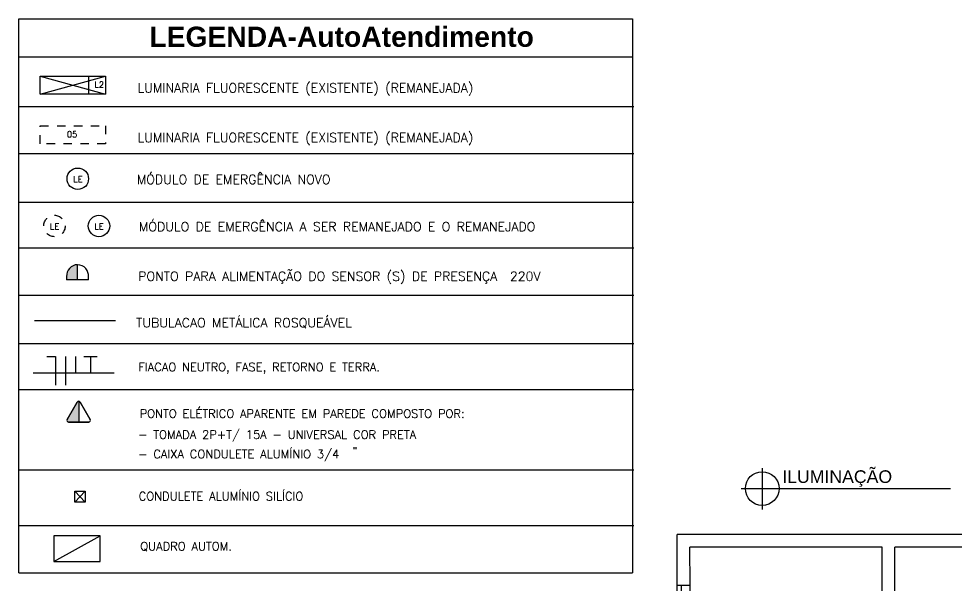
# Model space of a CAD drawing. Extents: x 16 to 124, y 36 to 90.
# Drawn here: x 19.17 to 30.3, y 49.63 to 56.35 of the extents above; entities that cross this region are included whole.
import ezdxf

# ---------------------------------------------------------------- set-up
doc = ezdxf.new("R2010")
doc.units = 0
doc.header["$LTSCALE"] = 0.02
doc.linetypes.add('DASHED2', pattern=[0.375, 0.25, -0.125])
doc.linetypes.add('HIDDEN', pattern=[0.375, 0.25, -0.125])
for name, color, linetype in [('20FIACAO', 5, 'CONTINUOUS'), ('20TEXTO_02', 1, 'CONTINUOUS'), ('42-TEXTO', 1, 'CONTINUOUS'), ('60-TUB1', 2, 'CONTINUOUS'), ('ARQUITETURA20', 1, 'CONTINUOUS'), ('CAIXAS', 7, 'CONTINUOUS'), ('CANALETA_NOVA', 2, 'CONTINUOUS'), ('CONDUL', 5, 'CONTINUOUS'), ('EMERGÊNCIAREMANEJADA', 252, 'CONTINUOUS'), ('ESQUADRIA', 1, 'CONTINUOUS'), ('LE', 5, 'CONTINUOUS'), ('LUMINÁRIAASERETIRADA', 251, 'CONTINUOUS'), ('PAREDES', 7, 'CONTINUOUS'), ('PISO', 6, 'CONTINUOUS'), ('TEXTO', 7, 'CONTINUOUS'), ('TEXTO-F', 6, 'CONTINUOUS'), ('TEXTO02', 3, 'CONTINUOUS'), ('TEXTO30', 5, 'CONTINUOUS'), ('TOMADAS30', 5, 'CONTINUOUS'), ('TX04-A', 1, 'CONTINUOUS')]:
    doc.layers.add(name, color=color, linetype=linetype)
doc.styles.add('PAVIM', font='swiss.ttf')
doc.styles.add('ROMANS', font='simplex.shx')
doc.styles.add('SANSSERIFBOLD', font='sasb____.pfb', dxfattribs={"height": 0.5})

msp = doc.modelspace()

# ---------------------------------------------------------------- hatches: boundary and pattern name
at = {"layer": 'TOMADAS30'}
for points in [[(19.87006, 53.25387), (19.87006, 53.43161, 0.22039971), (19.7731, 53.38722, 0.1704873), (19.73908, 53.29357, 0.02774766), (19.73912, 53.25366)], [(19.74639, 51.59465, 0.57735027), (19.76371, 51.56464), (19.8839, 51.56464), (19.8839, 51.81282, 0.26794919), (19.86658, 51.80282)]]:
    msp.add_hatch(color=256, dxfattribs=at).paths.add_polyline_path(points)

# ---------------------------------------------------------------- linework, layer by layer
at = {"layer": '20FIACAO', "color": 1}
for p, q in [((19.50767, 52.34534), (19.60708, 52.34534)), ((19.60708, 52.34534), (19.60708, 52.00365)), ((19.72638, 52.34534), (19.72638, 52.00365)), ((19.84567, 52.34534), (19.84567, 52.15263)), ((19.94508, 52.34534), (20.10414, 52.34534)), ((20.02461, 52.34534), (20.02461, 52.15263))]:
    msp.add_line(p, q, dxfattribs=at)
at = {"layer": '60-TUB1'}
for p, q in [((19.35806, 52.7687), (20.32123, 52.7687)), ((19.34292, 52.14832), (20.30609, 52.14832))]:
    msp.add_line(p, q, dxfattribs=at)
at = {"layer": 'ARQUITETURA20'}
for p, q in [((23.15084, 51.26767), (23.15084, 51.24434)), ((23.17419, 51.26767), (23.17419, 51.24434))]:
    msp.add_line(p, q, dxfattribs=at)
at = {"layer": 'CAIXAS'}
msp.add_circle((20.12466, 53.89185), 0.12709, dxfattribs=at)
at = {"layer": 'CANALETA_NOVA'}
for p, q in [((19.42736, 55.457), (19.42736, 55.67059)), ((19.42736, 55.67059), (20.20364, 55.67059)), ((19.42736, 55.67059), (20.20364, 55.457)), ((19.42736, 55.457), (20.20364, 55.67059)), ((20.00077, 55.67059), (20.00077, 55.457)), ((20.20364, 55.67059), (20.20364, 55.457)), ((20.20364, 55.67059), (20.20364, 55.457)), ((20.20364, 55.67059), (20.20364, 55.457)), ((20.20364, 55.67059), (20.20364, 55.457)), ((20.20364, 55.457), (19.42736, 55.457))]:
    msp.add_line(p, q, dxfattribs=at)
at = {"layer": 'CONDUL'}
for p, q in [((19.83642, 50.74497), (19.96222, 50.61713)), ((19.96222, 50.74497), (19.83642, 50.61713)), ((19.83642, 50.74497), (19.96222, 50.74497)), ((19.83642, 50.61713), (19.83642, 50.74497)), ((19.96222, 50.74497), (19.96222, 50.61713)), ((19.96222, 50.61713), (19.83642, 50.61713))]:
    msp.add_line(p, q, dxfattribs=at)
at = {"layer": 'EMERGÊNCIAREMANEJADA', "linetype": 'DASHED2'}
msp.add_circle((19.59638, 53.89185), 0.12709, dxfattribs=at)
at = {"layer": 'ESQUADRIA'}
for p, q in [((26.98791, 49.22995), (26.98791, 49.62995)), ((27.03791, 49.22995), (27.03791, 49.62995)), ((27.13888, 49.22995), (27.13849, 49.62995))]:
    msp.add_line(p, q, dxfattribs=at)
at = {"layer": 'LE', "linetype": 'ByBlock'}
msp.add_circle((19.87331, 54.4517), 0.12709, dxfattribs=at)
at = {"layer": 'LUMINÁRIAASERETIRADA', "linetype": 'HIDDEN'}
for p, q in [((19.42736, 55.08148), (20.20364, 55.08148)), ((19.42736, 54.86789), (19.42736, 55.08148)), ((20.20364, 55.08148), (20.20364, 54.86789)), ((20.20364, 55.08148), (20.20364, 54.86789)), ((20.20364, 55.08148), (20.20364, 54.86789)), ((20.20364, 55.08148), (20.20364, 54.86789)), ((20.20364, 54.86789), (19.42736, 54.86789))]:
    msp.add_line(p, q, dxfattribs=at)
at = {"layer": 'PAREDES'}
for p, q in [((38.88791, 50.22995), (26.98791, 50.22995)), ((26.98791, 49.62995), (26.98791, 50.22995)), ((26.98791, 49.62995), (26.98791, 50.22995)), ((29.41791, 50.07995), (27.13763, 50.07995)), ((27.13849, 49.62995), (27.13763, 50.07995)), ((29.41791, 48.77995), (29.41791, 50.07995)), ((29.56791, 48.62995), (29.56791, 50.07995)), ((31.20791, 50.07995), (29.56791, 50.07995)), ((26.98791, 49.62995), (27.13849, 49.62995))]:
    msp.add_line(p, q, dxfattribs=at)
at = {"layer": 'PISO'}
for p, q in [((27.99505, 51.02005), (27.99505, 50.52679)), ((27.74505, 50.77679), (30.23055, 50.77679))]:
    msp.add_line(p, q, dxfattribs=at)
at = {"layer": 'TEXTO'}
msp.add_circle((27.99505, 50.77679), 0.2, dxfattribs=at)
at = {"layer": 'TEXTO-F'}
for p, q in [((19.17255, 55.31073), (26.47131, 55.31073)), ((19.17255, 54.75088), (26.47131, 54.75088)), ((19.17255, 54.17589), (26.47131, 54.17589)), ((19.17255, 53.63117), (26.47131, 53.63117)), ((19.17255, 53.07132), (26.47131, 53.07132)), ((19.17255, 52.49634), (26.47131, 52.49634)), ((19.17255, 51.95162), (26.47131, 51.95162)), ((19.17255, 50.99733), (26.47131, 50.99733)), ((19.17255, 50.33984), (26.47131, 50.33984))]:
    msp.add_line(p, q, dxfattribs=at)
at = {"layer": 'TEXTO30'}
for p, q in [((19.17255, 49.77628), (19.17255, 56.34984)), ((19.17255, 56.34984), (26.4578, 56.34984)), ((26.4578, 56.34984), (26.4578, 49.77628)), ((19.17255, 55.89984), (26.4578, 55.89984)), ((19.17255, 49.77628), (26.4578, 49.77628))]:
    msp.add_line(p, q, dxfattribs=at)
at = {"layer": 'TOMADAS30'}
for p, q in [((19.87006, 53.25387), (19.87006, 53.43165)), ((20.00099, 53.25409), (19.73912, 53.25366)), ((19.74639, 51.59465), (19.86658, 51.80282)), ((19.86658, 51.80282), (19.74639, 51.59465)), ((19.8839, 51.81282), (19.8839, 51.56464)), ((19.90122, 51.80282), (20.02141, 51.59465)), ((20.02141, 51.59465), (19.90122, 51.80282)), ((19.76371, 51.56464), (20.00409, 51.56464)), ((20.00409, 51.56464), (19.76371, 51.56464))]:
    msp.add_line(p, q, dxfattribs=at)
at = {"layer": 'TOMADAS30', "linetype": 'ByBlock'}
for p, q in [((20.14058, 50.21681), (19.5896, 50.21681)), ((19.5896, 49.90993), (20.14058, 50.21681)), ((19.5896, 50.21681), (19.5896, 49.90993)), ((20.14058, 49.90993), (20.14058, 50.21681)), ((19.5896, 49.90993), (20.14058, 49.90993))]:
    msp.add_line(p, q, dxfattribs=at)
at = {"layer": 'TOMADAS30'}
for centre, radius, start, end in [((19.86948, 53.30477), 0.12684, 89.221858, 139.455342), ((19.8712, 53.30476), 0.12684, 39.764303, 89.997787), ((20.09845, 53.27405), 0.3599, 176.891543, 183.249207), ((19.88942, 53.29196), 0.15035, 140.683872, 179.384589), ((19.85108, 53.29222), 0.15035, 359.835056, 38.535773), ((19.64183, 53.27716), 0.3599, 356.324156, 2.328102), ((19.8839, 51.79282), 0.02, 30, 150), ((19.8839, 51.79282), 0.02, 30, 150), ((19.76371, 51.58465), 0.02, 150, 270), ((19.76371, 51.58465), 0.02, 150, 270), ((20.00409, 51.58465), 0.02, 270, 30), ((20.00409, 51.58465), 0.02, 270, 30)]:
    msp.add_arc(centre, radius, start, end, dxfattribs=at)

# ---------------------------------------------------------------- texts
at = {"layer": '20TEXTO_02', "style": 'ROMANS'}
for s, p in [('LUMINARIA FLUORESCENTE (EXISTENTE) (REMANEJADA)', (20.58155, 55.4753)), ('LUMINARIA FLUORESCENTE (EXISTENTE) (REMANEJADA)', (20.58155, 54.88619)), ('MÓDULO DE EMERGÊNCIA NOVO', (20.57336, 54.38921)), ('MÓDULO DE EMERGÊNCIA A SER REMANEJADO E O REMANEJADO', (20.5983, 53.82936)), (' PONTO PARA ALIMENTAÇÃO DO SENSOR (S) DE PRESENÇA  220V', (20.51487, 53.24053)), ('TUBULACAO METÁLICA ROSQUEÁVEL', (20.56494, 52.68955))]:
    msp.add_text(s, height=0.1090313, dxfattribs=at).set_placement(p)
at = {"layer": '42-TEXTO', "style": 'ROMANS'}
for s, p in [('L2', (20.07123, 55.5332)), ('LE', (19.81992, 54.41143)), ('LE', (20.07126, 53.85158))]:
    msp.add_text(s, height=0.07109, dxfattribs=at).set_placement(p)
at = {"layer": 'ARQUITETURA20', "style": 'ROMANS'}
for s, p in [('FIACAO NEUTRO, FASE, RETORNO E TERRA.', (20.59171, 52.1679)), ('PONTO ELÉTRICO APARENTE EM PAREDE COMPOSTO POR:', (20.6063, 51.61563)), ('- TOMADA 2P+T/ 15A - UNIVERSAL COR PRETA', (20.5889, 51.36747)), ('- CAIXA CONDULETE ALUMÍNIO 3/4', (20.5889, 51.13564)), ('CONDULETE ALUMÍNIO SILÍCIO', (20.59557, 50.63612))]:
    msp.add_text(s, height=0.10001, dxfattribs=at).set_placement(p)
at = {"layer": 'EMERGÊNCIAREMANEJADA', "linetype": 'DASHED2', "style": 'ROMANS'}
msp.add_text('LE', height=0.07109, dxfattribs=at).set_placement((19.54299, 53.85158))
at = {"layer": 'LUMINÁRIAASERETIRADA', "linetype": 'HIDDEN', "style": 'ROMANS'}
msp.add_text('05', height=0.07109, dxfattribs=at).set_placement((19.74464, 54.94348))
at = {"layer": 'PISO', "style": 'PAVIM'}
msp.add_text('ILUMINAÇÃO', height=0.15, dxfattribs=at).set_placement((28.23312, 50.84345))
at = {"layer": 'TEXTO02', "style": 'SANSSERIFBOLD'}
msp.add_text('LEGENDA-AutoAtendimento', height=0.24, dxfattribs=at).set_placement((20.72288, 56.01666))
at = {"layer": 'TX04-A', "style": 'ROMANS'}
msp.add_text('QUADRO AUTOM.', height=0.1, dxfattribs=at).set_placement((20.61389, 50.04196))

doc.saveas('drawing.dxf')
